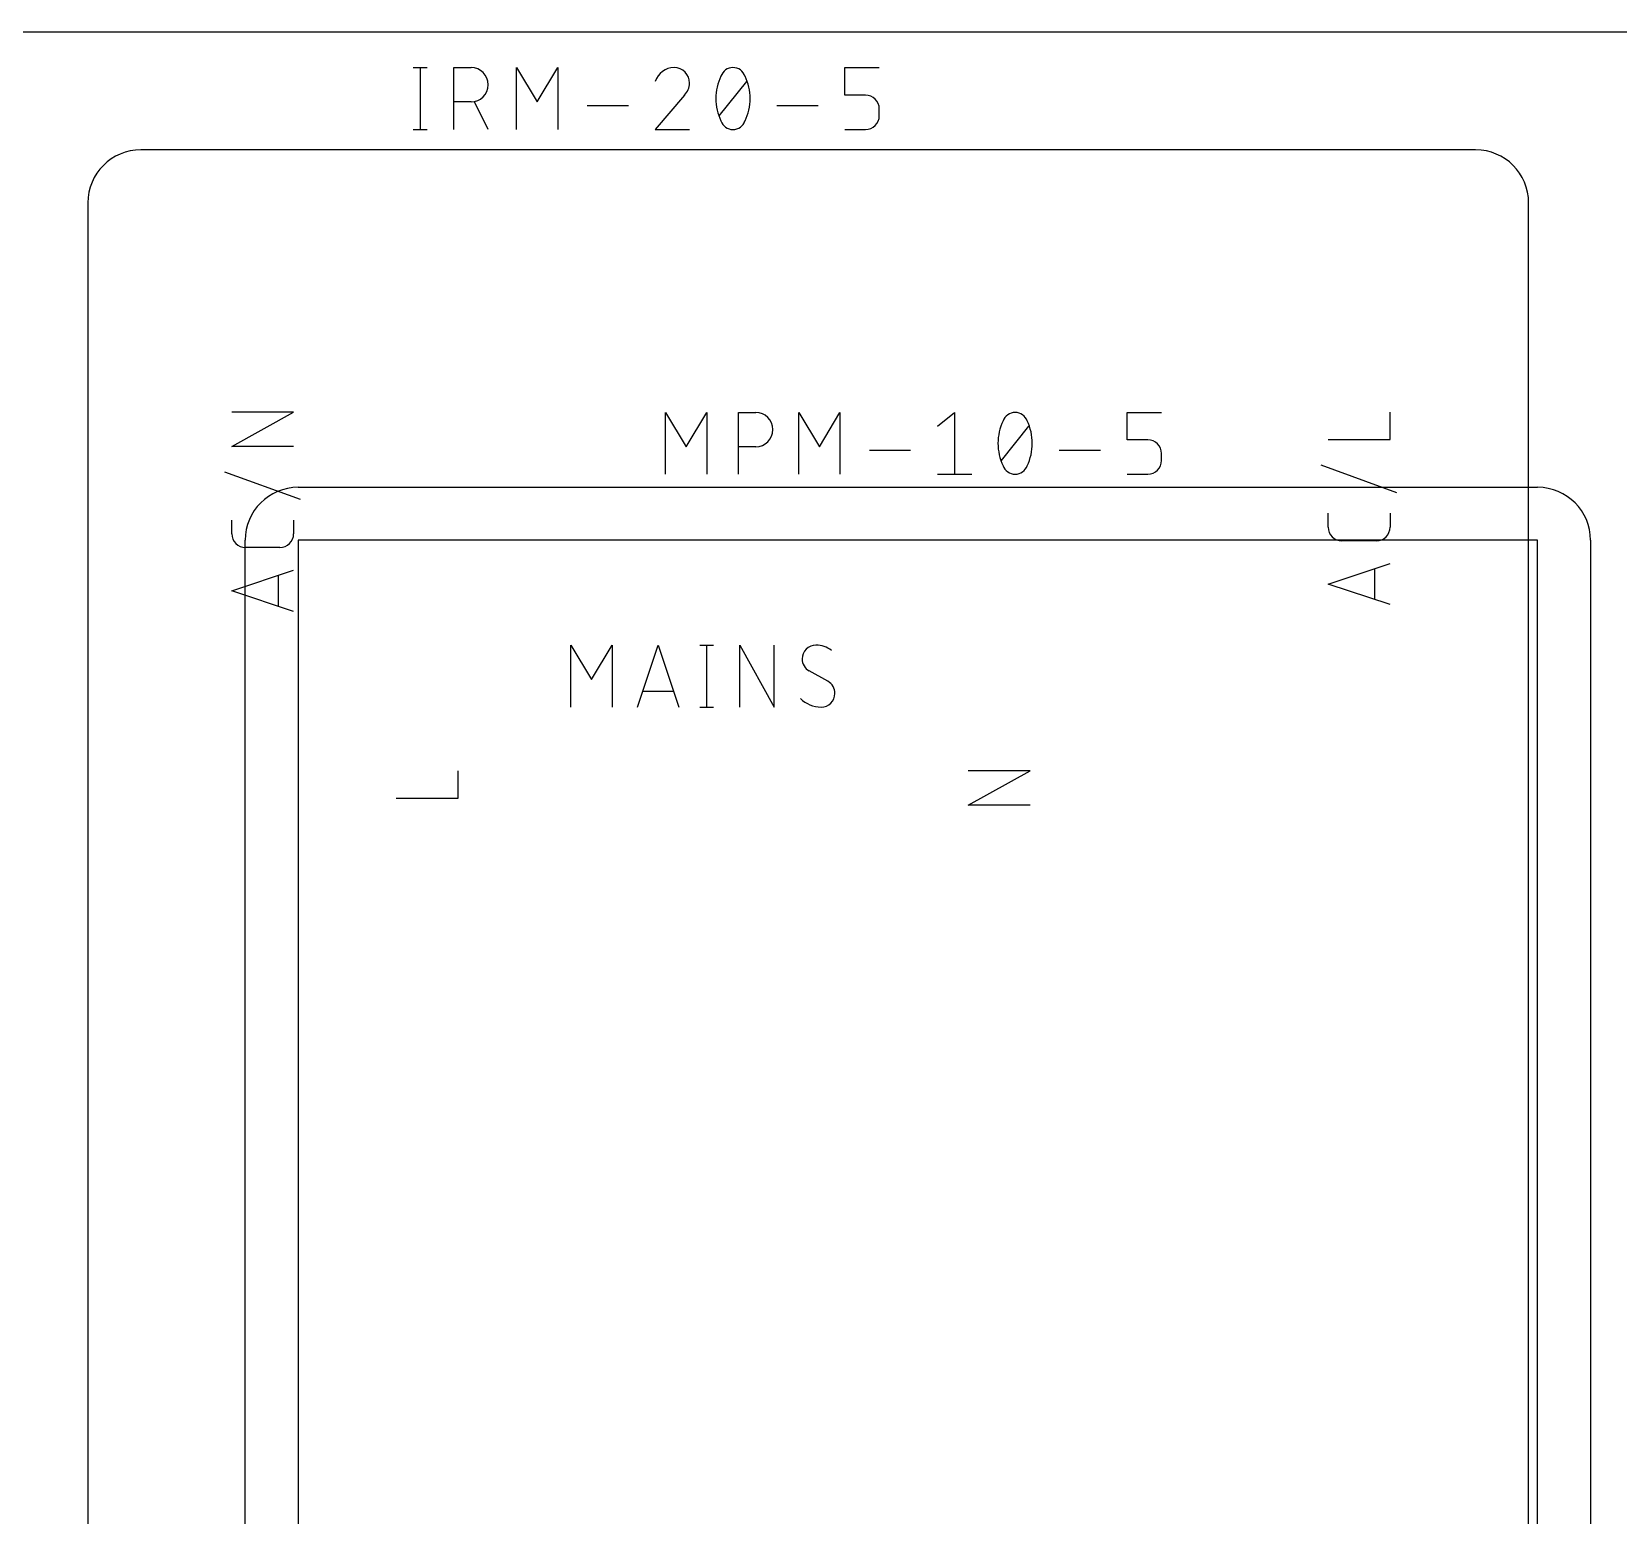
# Model space of a CAD drawing. Extents: x 0 to 124, y 0 to 91.
# Drawn here: x 71.27 to 101.22, y 41.99 to 70 of the extents above; entities that cross this region are included whole.
import ezdxf

# ---------------------------------------------------------------- set-up
doc = ezdxf.new("R2010")
doc.units = 0
doc.layers.add('20', color=30, linetype='CONTINUOUS')
doc.layers.add('21', color=253, linetype='CONTINUOUS')

msp = doc.modelspace()

# ---------------------------------------------------------------- linework, layer by layer
at = {"layer": '20'}
msp.add_line((11, 70), (112.5, 70), dxfattribs=at)
at = {"layer": '21'}
for p, q in [((78.4733, 69.323), (78.7329, 69.323)), ((78.6031, 69.323), (78.6031, 68.1546)), ((79.2384, 68.1546), (79.2384, 69.323)), ((79.2384, 69.323), (79.563, 69.323)), ((80.4235, 68.1546), (80.4235, 69.323)), ((80.4235, 69.323), (80.8129, 68.6738)), ((80.8129, 68.6738), (81.2024, 69.323)), ((81.2024, 69.323), (81.2024, 68.1546)), ((86.6225, 68.8037), (86.6225, 69.323)), ((86.6225, 69.323), (87.2716, 69.323)), ((84.249, 68.4142), (84.7683, 69.0633)), ((79.563, 68.6738), (79.2384, 68.6738)), ((79.8875, 68.1546), (79.6279, 68.6738)), ((81.757, 68.6089), (82.5359, 68.6089)), ((83.5928, 68.8037), (83.0411, 68.1546)), ((85.3383, 68.6089), (86.1173, 68.6089)), ((87.0119, 68.8037), (86.6225, 68.8037)), ((87.2716, 68.4142), (87.2716, 68.544)), ((78.4733, 68.1546), (78.7329, 68.1546)), ((83.0411, 68.1546), (83.6902, 68.1546)), ((86.6225, 68.1546), (87.0119, 68.1546)), ((98.53, 67.77), (73.33, 67.77)), ((72.33, 66.77), (72.33, 16.37)), ((99.53, 16.37), (99.53, 66.77)), ((75.0458, 62.1701), (76.2142, 62.8192)), ((76.2142, 62.8192), (75.0458, 62.8192)), ((83.2358, 61.6458), (83.2358, 62.8142)), ((83.2358, 62.8142), (83.6253, 62.1651)), ((83.6253, 62.1651), (84.0147, 62.8142)), ((84.0147, 62.8142), (84.0147, 61.6458)), ((84.613, 61.6458), (84.613, 62.8142)), ((84.613, 62.8142), (84.9376, 62.8142)), ((85.7504, 61.6458), (85.7504, 62.8142)), ((85.7504, 62.8142), (86.1399, 62.1651)), ((86.1399, 62.1651), (86.5293, 62.8142)), ((86.5293, 62.8142), (86.5293, 61.6458)), ((88.368, 62.5546), (88.6926, 62.8142)), ((88.6926, 62.8142), (88.6926, 61.6458)), ((91.9494, 62.2949), (91.9494, 62.8142)), ((91.9494, 62.8142), (92.5985, 62.8142)), ((96.9142, 62.2999), (96.9142, 62.8192)), ((89.5759, 61.9054), (90.0952, 62.5546)), ((76.2142, 62.1701), (75.0458, 62.1701)), ((84.9376, 62.1651), (84.613, 62.1651)), ((87.0839, 62.1002), (87.8628, 62.1002)), ((90.6653, 62.1002), (91.4442, 62.1002)), ((92.3389, 62.2949), (91.9494, 62.2949)), ((92.5985, 61.9054), (92.5985, 62.0353)), ((95.7458, 62.2999), (96.9142, 62.2999)), ((97.044, 61.2958), (95.616, 61.8151)), ((76.344, 61.1682), (74.916, 61.6875)), ((88.368, 61.6458), (89.0171, 61.6458)), ((91.9494, 61.6458), (92.3389, 61.6458)), ((76.3, 61.4), (99.7, 61.4)), ((95.7458, 60.649), (95.7458, 60.9086)), ((96.9142, 60.9086), (96.9142, 60.649)), ((75.0458, 60.5214), (75.0458, 60.7811)), ((76.2142, 60.7811), (76.2142, 60.5214)), ((75.3, 16.6), (75.3, 60.4)), ((75.9546, 60.2618), (75.3054, 60.2618)), ((99.7, 60.4), (76.3, 60.4)), ((76.3, 60.4), (76.3, 16.6)), ((96.6546, 60.3893), (96.0054, 60.3893)), ((99.7, 16.6), (99.7, 60.4)), ((100.7, 60.4), (100.7, 16.6)), ((95.7458, 59.5742), (96.9142, 59.9637)), ((75.0458, 59.4466), (76.2142, 59.8361)), ((75.9221, 59.7387), (75.9221, 59.1545)), ((96.6221, 59.8663), (96.6221, 59.2821)), ((76.2142, 59.0572), (75.0458, 59.4466)), ((96.9142, 59.1847), (95.7458, 59.5742)), ((81.4508, 57.2508), (81.4508, 58.4192)), ((81.4508, 58.4192), (81.8403, 57.7701)), ((81.8403, 57.7701), (82.2297, 58.4192)), ((82.2297, 58.4192), (82.2297, 57.2508)), ((82.7081, 57.2508), (83.0976, 58.4192)), ((83.0976, 58.4192), (83.487, 57.2508)), ((83.8821, 58.4192), (84.1418, 58.4192)), ((84.012, 58.4192), (84.012, 57.2508)), ((84.6399, 57.2508), (84.6399, 58.4192)), ((84.6399, 58.4192), (85.289, 57.2508)), ((85.289, 57.2508), (85.289, 58.4192)), ((86.3022, 57.7376), (85.9452, 57.9324)), ((83.3897, 57.5429), (82.8055, 57.5429)), ((83.8821, 57.2508), (84.1418, 57.2508)), ((79.3192, 55.5299), (79.3192, 56.0492)), ((88.9508, 55.4001), (90.1192, 56.0492)), ((90.1192, 56.0492), (88.9508, 56.0492)), ((78.1508, 55.5299), (79.3192, 55.5299)), ((90.1192, 55.4001), (88.9508, 55.4001))]:
    msp.add_line(p, q, dxfattribs=at)
for centre, radius, start, end in [((79.563, 68.9984), 0.3246, 270, 90), ((83.3981, 68.9477), 0.3753, 90.0001, 162.0549), ((83.3981, 69.0309), 0.2921, 0, 90), ((84.5086, 69.0828), 0.2402, 90, 161.0751), ((84.5086, 69.0828), 0.2402, 18.9248, 90.0002), ((83.3764, 69.0309), 0.3138, 313.604, 359.9996), ((85.1469, 68.7388), 0.9628, 154.0109, 180.0001), ((83.8703, 68.7388), 0.9629, 359.9999, 25.9891), ((85.1469, 68.7388), 0.9629, 180, 205.9888), ((83.8703, 68.7388), 0.9629, 334.0112, 360), ((87.0119, 68.544), 0.2596, 0, 90), ((84.5086, 68.3947), 0.2402, 198.9254, 269.9998), ((84.5086, 68.3947), 0.2402, 270, 341.0747), ((87.0119, 68.4142), 0.2596, 270, 0), ((73.33, 66.77), 1, 90, 180), ((98.53, 66.77), 1, 0, 90), ((84.9376, 62.4896), 0.3246, 270, 90), ((90.4738, 62.23), 0.9628, 154.0109, 180.0001), ((89.8356, 62.574), 0.2402, 90, 161.0751), ((89.8356, 62.574), 0.2402, 18.9248, 90.0002), ((89.1973, 62.23), 0.9629, 359.9999, 25.9891), ((90.4739, 62.23), 0.9629, 180, 205.9888), ((89.1972, 62.23), 0.9629, 334.0112, 360), ((92.3389, 62.0353), 0.2596, 0, 90), ((89.8356, 61.886), 0.2402, 198.9254, 269.9998), ((89.8356, 61.886), 0.2402, 270, 341.0747), ((92.3389, 61.9054), 0.2596, 270, 0), ((76.3, 60.4), 1, 90, 180), ((99.7, 60.4), 1, 0, 90), ((75.3054, 60.5214), 0.2596, 180.0014, 270), ((75.9546, 60.5214), 0.2596, 270, 0), ((96.0054, 60.649), 0.2596, 180.0014, 270), ((96.6546, 60.649), 0.2596, 270, 0), ((86.075, 58.1596), 0.2596, 89.9993, 180), ((86.075, 57.9324), 0.4868, 53.1301, 89.9993), ((86.0791, 58.1596), 0.2637, 179.9998, 239.4902), ((86.1724, 57.5104), 0.2596, 270, 0), ((86.1683, 57.5104), 0.2637, 0.0001, 59.4899), ((86.1724, 57.7993), 0.5485, 224.761, 269.9999)]:
    msp.add_arc(centre, radius, start, end, dxfattribs=at)

doc.saveas('drawing.dxf')
